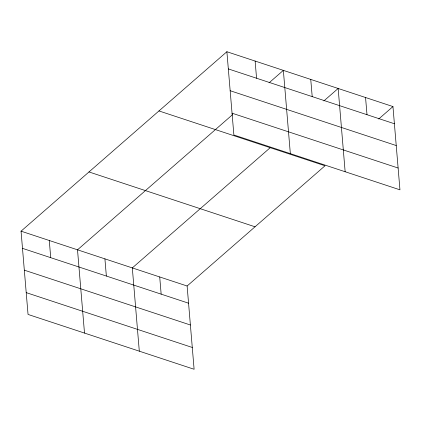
<?xml version="1.0" encoding="UTF-8"?>
<svg xmlns="http://www.w3.org/2000/svg" width="421" height="421" viewBox="0 0 421 421"><rect width="100%" height="100%" fill="white"/><g stroke="black" fill="none" stroke-linecap="round" stroke-linejoin="round"><path stroke-width="0.63" d="M158.964 110.944L325.033 165.779L187.119 286.006L194.113 369.27L28.044 314.434L21.05 231.171L226.887 51.73L392.956 106.566L399.95 189.829L233.881 134.994L226.887 51.73M232.655 114.57L77.511 249.816L84.505 333.079M269.077 82.816L283.354 70.375L290.343 153.639M270.229 147.687L132.315 267.909L139.309 351.177M323.881 100.914L338.158 88.468L345.146 171.736M378.684 119.011L392.956 106.566M228.335 68.912L394.403 123.753M230.166 90.72L396.235 145.555M232.05 113.186L398.119 168.026M88.978 171.952L255.047 226.793M21.05 231.171L187.119 286.006M22.492 248.353L188.561 303.194M24.323 270.161L190.392 324.996M26.213 292.627L192.281 347.467M365.554 97.519L367.001 114.701M310.756 79.422L312.198 96.609M255.121 61.05L256.563 78.238M159.717 276.96L161.159 294.142M104.913 258.862L106.36 276.05M49.283 240.491L50.725 257.678"/></g></svg>
